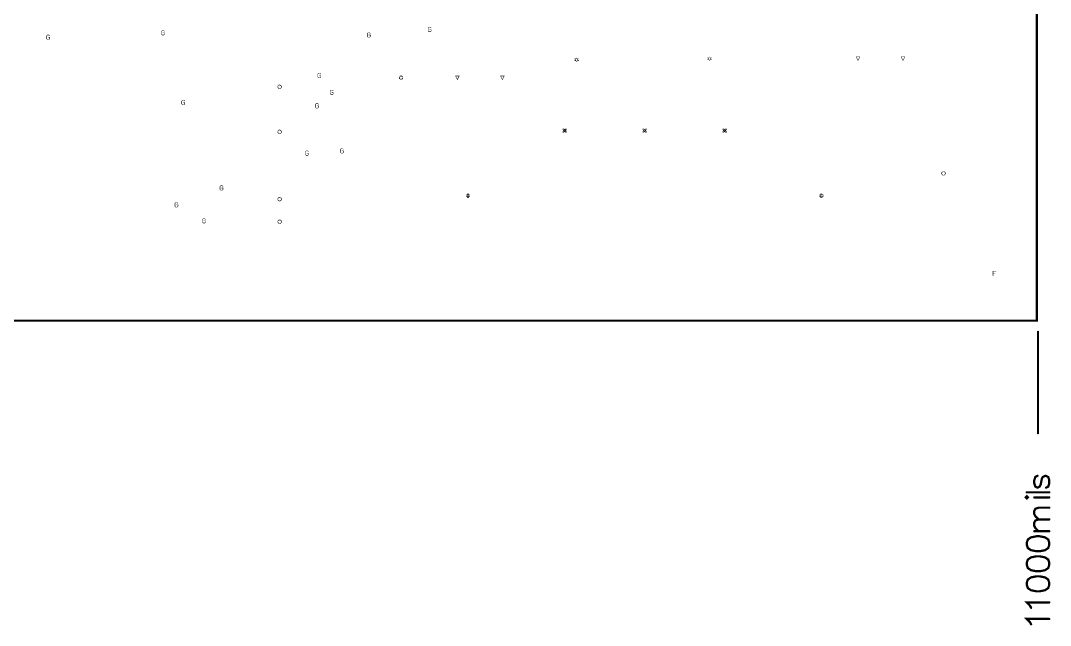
# Model space of a CAD drawing. Extents: x -9.8 to 23.3, y -7.1 to 14.3.
# Drawn here: x 6.479 to 11.055, y -1.555 to 1.134 of the extents above; entities that cross this region are included whole.
import ezdxf

# ---------------------------------------------------------------- set-up
doc = ezdxf.new("R2010")
doc.units = 0
doc.layers.add('2D_LINE_00', color=1, linetype='CONTINUOUS')

# ---------------------------------------------------------------- blocks, each defined once
blk = doc.blocks.new('SMOOTH_0$01')
at = {"const_width": 0.005}
blk.add_lwpolyline([(-0.0025, 0, 1), (0.0025, 0, 1)], format="xyb", close=True, dxfattribs=at)
blk = doc.blocks.new('DRAWING_8')
at = {"layer": '2D_LINE_00', "const_width": 0.01}
blk.add_lwpolyline([(0, 0), (0, 0.45)], dxfattribs=at)
at = {"layer": '2D_LINE_00'}
for p in [(0, 0.45), (0, 0)]:
    blk.add_blockref('SMOOTH_0$01', p, dxfattribs=at)
blk = doc.blocks.new('DRAWING_13')
at = {"layer": '2D_LINE_00', "const_width": 0.01}
blk.add_lwpolyline([(0, 0), (11.23, 0), (11.23, 7.4)], dxfattribs=at)
at = {"layer": '2D_LINE_00'}
blk.add_blockref('SMOOTH_0$01', (11.23, 0), dxfattribs=at)
blk = doc.blocks.new('DRAWING_28')
at = {"layer": '2D_LINE_00', "const_width": 0.01}
blk.add_lwpolyline([(0, 0), (-0.00476, 0.00952), (-0.01904, 0.0238), (0.08094, 0.0238)], dxfattribs=at)
at = {"layer": '2D_LINE_00'}
for p in [(-0.01904, 0.0238), (-0.00476, 0.00952), (0, 0), (0.08094, 0.0238)]:
    blk.add_blockref('SMOOTH_0$01', p, dxfattribs=at)
blk = doc.blocks.new('DRAWING_29')
at = {"layer": '2D_LINE_00', "const_width": 0.01}
blk.add_lwpolyline([(0, 0), (-0.00476, 0.00952), (-0.01904, 0.0238), (0.08094, 0.0238)], dxfattribs=at)
at = {"layer": '2D_LINE_00'}
for p in [(-0.01904, 0.0238), (-0.00476, 0.00952), (0, 0), (0.08094, 0.0238)]:
    blk.add_blockref('SMOOTH_0$01', p, dxfattribs=at)
blk = doc.blocks.new('DRAWING_30')
at = {"layer": '2D_LINE_00', "const_width": 0.01}
blk.add_lwpolyline([(0, 0), (0.00476, -0.01428), (0.01904, -0.0238), (0.04285, -0.02857), (0.05713, -0.02857), (0.08094, -0.0238), (0.09522, -0.01428), (0.09998, 0), (0.09998, 0.00952), (0.09522, 0.02381), (0.08094, 0.03333), (0.05713, 0.03809), (0.04285, 0.03809), (0.01904, 0.03333), (0.00476, 0.02381), (0, 0.00952), (0, 0)], dxfattribs=at)
at = {"layer": '2D_LINE_00'}
for p in [(0, 0.00952), (0, 0), (0, 0), (0.00476, 0.02381), (0.01904, 0.03333), (0.04285, 0.03809), (0.05713, 0.03809), (0.08094, 0.03333), (0.09522, 0.02381), (0.09998, 0.00952), (0.09998, 0), (0.00476, -0.01428), (0.01904, -0.0238), (0.04285, -0.02857), (0.05713, -0.02857), (0.08094, -0.0238), (0.09522, -0.01428)]:
    blk.add_blockref('SMOOTH_0$01', p, dxfattribs=at)
blk = doc.blocks.new('DRAWING_31')
at = {"layer": '2D_LINE_00', "const_width": 0.01}
blk.add_lwpolyline([(0, 0), (0.00476, -0.01428), (0.01904, -0.0238), (0.04285, -0.02857), (0.05713, -0.02857), (0.08094, -0.0238), (0.09522, -0.01428), (0.09998, 0), (0.09998, 0.00952), (0.09522, 0.0238), (0.08094, 0.03333), (0.05713, 0.03809), (0.04285, 0.03809), (0.01904, 0.03333), (0.00476, 0.0238), (0, 0.00952), (0, 0)], dxfattribs=at)
at = {"layer": '2D_LINE_00'}
for p in [(0, 0.00952), (0, 0), (0, 0), (0.00476, 0.0238), (0.01904, 0.03333), (0.04285, 0.03809), (0.05713, 0.03809), (0.08094, 0.03333), (0.09522, 0.0238), (0.09998, 0.00952), (0.09998, 0), (0.00476, -0.01428), (0.01904, -0.0238), (0.04285, -0.02857), (0.05713, -0.02857), (0.08094, -0.0238), (0.09522, -0.01428)]:
    blk.add_blockref('SMOOTH_0$01', p, dxfattribs=at)
blk = doc.blocks.new('DRAWING_32')
at = {"layer": '2D_LINE_00', "const_width": 0.01}
blk.add_lwpolyline([(0, 0), (0.00476, -0.01428), (0.01904, -0.02381), (0.04285, -0.02857), (0.05713, -0.02857), (0.08094, -0.02381), (0.09522, -0.01428), (0.09998, 0), (0.09998, 0.00952), (0.09522, 0.0238), (0.08094, 0.03332), (0.05713, 0.03808), (0.04285, 0.03808), (0.01904, 0.03332), (0.00476, 0.0238), (0, 0.00952), (0, 0)], dxfattribs=at)
at = {"layer": '2D_LINE_00'}
for p in [(0, 0.00952), (0, 0), (0, 0), (0.00476, 0.0238), (0.01904, 0.03332), (0.04285, 0.03808), (0.05713, 0.03808), (0.08094, 0.03332), (0.09522, 0.0238), (0.09998, 0.00952), (0.09998, 0), (0.00476, -0.01428), (0.01904, -0.02381), (0.04285, -0.02857), (0.05713, -0.02857), (0.08094, -0.02381), (0.09522, -0.01428)]:
    blk.add_blockref('SMOOTH_0$01', p, dxfattribs=at)
blk = doc.blocks.new('DRAWING_33')
at = {"layer": '2D_LINE_00', "const_width": 0.01}
blk.add_lwpolyline([(0, 0), (0.06665, 0)], dxfattribs=at)
at = {"layer": '2D_LINE_00'}
for p in [(0, 0), (0.06665, 0)]:
    blk.add_blockref('SMOOTH_0$01', p, dxfattribs=at)
blk = doc.blocks.new('DRAWING_34')
at = {"layer": '2D_LINE_00', "const_width": 0.01}
blk.add_lwpolyline([(0, 0), (-0.01428, 0.01428), (-0.01904, 0.0238), (-0.01904, 0.03809), (-0.01428, 0.04761), (0, 0.05237), (0.04761, 0.05237)], dxfattribs=at)
at = {"layer": '2D_LINE_00'}
for p in [(-0.01428, 0.04761), (0, 0.05237), (0.04761, 0.05237), (-0.01904, 0.03809), (-0.01904, 0.0238), (-0.01428, 0.01428), (0, 0)]:
    blk.add_blockref('SMOOTH_0$01', p, dxfattribs=at)
blk = doc.blocks.new('DRAWING_35')
at = {"layer": '2D_LINE_00', "const_width": 0.01}
blk.add_lwpolyline([(0, 0), (-0.01428, 0.01428), (-0.01904, 0.02381), (-0.01904, 0.03809), (-0.01428, 0.04761), (0, 0.05237), (0.04761, 0.05237)], dxfattribs=at)
at = {"layer": '2D_LINE_00'}
for p in [(-0.01428, 0.04761), (0, 0.05237), (0.04761, 0.05237), (-0.01904, 0.03809), (-0.01904, 0.02381), (-0.01428, 0.01428), (0, 0)]:
    blk.add_blockref('SMOOTH_0$01', p, dxfattribs=at)
blk = doc.blocks.new('DRAWING_36')
at = {"layer": '2D_LINE_00', "const_width": 0.01}
blk.add_lwpolyline([(0, 0), (0.00476, 0.00476), (0, 0.00953), (-0.00476, 0.00476), (0, 0)], dxfattribs=at)
at = {"layer": '2D_LINE_00'}
for p in [(-0.00476, 0.00476), (0, 0.00953), (0, 0), (0, 0), (0.00476, 0.00476)]:
    blk.add_blockref('SMOOTH_0$01', p, dxfattribs=at)
blk = doc.blocks.new('DRAWING_37')
at = {"layer": '2D_LINE_00', "const_width": 0.01}
blk.add_lwpolyline([(0, 0), (0.06665, 0)], dxfattribs=at)
at = {"layer": '2D_LINE_00'}
for p in [(0, 0), (0.06665, 0)]:
    blk.add_blockref('SMOOTH_0$01', p, dxfattribs=at)
blk = doc.blocks.new('DRAWING_38')
at = {"layer": '2D_LINE_00', "const_width": 0.01}
blk.add_lwpolyline([(0, 0), (0.09998, 0)], dxfattribs=at)
at = {"layer": '2D_LINE_00'}
for p in [(0, 0), (0.09998, 0)]:
    blk.add_blockref('SMOOTH_0$01', p, dxfattribs=at)
blk = doc.blocks.new('DRAWING_39')
at = {"layer": '2D_LINE_00', "const_width": 0.01}
blk.add_lwpolyline([(0, 0), (-0.00952, -0.00476), (-0.01428, -0.01904), (-0.01428, -0.03333), (-0.00952, -0.04761), (0, -0.05237), (0.00952, -0.04761), (0.01428, -0.03809), (0.01904, -0.01428), (0.0238, -0.00476), (0.03333, 0), (0.03809, 0), (0.04761, -0.00476), (0.05237, -0.01904), (0.05237, -0.03333), (0.04761, -0.04761), (0.03809, -0.05237)], dxfattribs=at)
at = {"layer": '2D_LINE_00'}
for p in [(-0.00952, -0.00476), (0, 0), (0.0238, -0.00476), (0.03333, 0), (0.03809, 0), (0.04761, -0.00476), (-0.01428, -0.01904), (-0.01428, -0.03333), (-0.00952, -0.04761), (0.00952, -0.04761), (0.01428, -0.03809), (0.01904, -0.01428), (0.04761, -0.04761), (0.05237, -0.01904), (0.05237, -0.03333), (0, -0.05237), (0.03809, -0.05237)]:
    blk.add_blockref('SMOOTH_0$01', p, dxfattribs=at)
blk = doc.blocks.new('SMOOTH_0$002')
at = {"const_width": 0.001}
blk.add_lwpolyline([(-0.0005, 0, 1), (0.0005, 0, 1)], format="xyb", close=True, dxfattribs=at)
blk = doc.blocks.new('DRAWING_3482')
at = {"layer": '2D_LINE_00', "const_width": 0.002}
blk.add_lwpolyline([(0, 0), (0, -0.004), (0.008, -0.004), (0.008, 0), (0.012, 0), (0.012, 0.008), (0.008, 0.008), (0.008, 0.012), (0, 0.012), (0, 0.008), (-0.004, 0.008), (-0.004, 0), (0, 0)], dxfattribs=at)
at = {"layer": '2D_LINE_00'}
for p in [(-0.004, 0.008), (-0.004, 0), (0, 0.012), (0, 0.008), (0, 0), (0, 0), (0.008, 0.012), (0.008, 0.008), (0.008, 0), (0.012, 0.008), (0.012, 0), (0, -0.004), (0.008, -0.004)]:
    blk.add_blockref('SMOOTH_0$002', p, dxfattribs=at)
blk = doc.blocks.new('DRAWING_3549')
at = {"layer": '2D_LINE_00', "const_width": 0.002}
blk.add_lwpolyline([(0, 0), (0, -0.004), (0.008, -0.004), (0.008, 0), (0.012, 0), (0.012, 0.008), (0.008, 0.008), (0.008, 0.012), (0, 0.012), (0, 0.008), (-0.004, 0.008), (-0.004, 0), (0, 0)], dxfattribs=at)
at = {"layer": '2D_LINE_00'}
for p in [(-0.004, 0.008), (-0.004, 0), (0, 0.012), (0, 0.008), (0, 0), (0, 0), (0.008, 0.012), (0.008, 0.008), (0.008, 0), (0.012, 0.008), (0.012, 0), (0, -0.004), (0.008, -0.004)]:
    blk.add_blockref('SMOOTH_0$002', p, dxfattribs=at)
blk = doc.blocks.new('DRAWING_3550')
at = {"layer": '2D_LINE_00', "const_width": 0.002}
blk.add_lwpolyline([(0, 0), (0, -0.002), (0.004, -0.002), (0.004, 0), (0.006, 0), (0.006, 0.004), (0.004, 0.004), (0.004, 0.006), (0, 0.006), (0, 0.004), (-0.002, 0.004), (-0.002, 0), (0, 0)], dxfattribs=at)
at = {"layer": '2D_LINE_00'}
for p in [(-0.002, 0.004), (-0.002, 0), (0, 0.006), (0, 0.004), (0, 0), (0, 0), (0.004, 0.006), (0.004, 0.004), (0.004, 0), (0.006, 0.004), (0.006, 0), (0, -0.002), (0.004, -0.002)]:
    blk.add_blockref('SMOOTH_0$002', p, dxfattribs=at)
blk = doc.blocks.new('DRAWING_3551')
at = {"layer": '2D_LINE_00', "const_width": 0.002}
blk.add_lwpolyline([(0, 0), (0, -0.004), (0.008, -0.004), (0.008, 0), (0.012, 0), (0.012, 0.008), (0.008, 0.008), (0.008, 0.012), (0, 0.012), (0, 0.008), (-0.004, 0.008), (-0.004, 0), (0, 0)], dxfattribs=at)
at = {"layer": '2D_LINE_00'}
for p in [(-0.004, 0.008), (-0.004, 0), (0, 0.012), (0, 0.008), (0, 0), (0, 0), (0.008, 0.012), (0.008, 0.008), (0.008, 0), (0.012, 0.008), (0.012, 0), (0, -0.004), (0.008, -0.004)]:
    blk.add_blockref('SMOOTH_0$002', p, dxfattribs=at)
blk = doc.blocks.new('DRAWING_3552')
at = {"layer": '2D_LINE_00', "const_width": 0.002}
blk.add_lwpolyline([(0, 0), (0, -0.002), (0.004, -0.002), (0.004, 0), (0.006, 0), (0.006, 0.004), (0.004, 0.004), (0.004, 0.006), (0, 0.006), (0, 0.004), (-0.002, 0.004), (-0.002, 0), (0, 0)], dxfattribs=at)
at = {"layer": '2D_LINE_00'}
for p in [(-0.002, 0.004), (-0.002, 0), (0, 0.006), (0, 0.004), (0, 0), (0, 0), (0.004, 0.006), (0.004, 0.004), (0.004, 0), (0.006, 0.004), (0.006, 0), (0, -0.002), (0.004, -0.002)]:
    blk.add_blockref('SMOOTH_0$002', p, dxfattribs=at)
blk = doc.blocks.new('DRAWING_3553')
at = {"layer": '2D_LINE_00', "const_width": 0.002}
blk.add_lwpolyline([(0, 0), (0.004, 0), (0.008, 0.004), (0.012, 0), (0.016, 0), (0.016, 0.004), (0.012, 0.008), (0.016, 0.012), (0.016, 0.016), (0.012, 0.016), (0.008, 0.012), (0.004, 0.016), (0, 0.016), (0, 0.012), (0.004, 0.008), (0, 0.004), (0, 0)], dxfattribs=at)
at = {"layer": '2D_LINE_00'}
for p in [(0, 0.016), (0, 0.012), (0, 0.004), (0, 0), (0, 0), (0.004, 0.016), (0.004, 0.008), (0.004, 0), (0.008, 0.012), (0.008, 0.004), (0.012, 0.016), (0.012, 0.008), (0.012, 0), (0.016, 0.016), (0.016, 0.012), (0.016, 0.004), (0.016, 0)]:
    blk.add_blockref('SMOOTH_0$002', p, dxfattribs=at)
blk = doc.blocks.new('DRAWING_3554')
at = {"layer": '2D_LINE_00', "const_width": 0.002}
blk.add_lwpolyline([(0, 0), (0.002, 0), (0.004, 0.002), (0.006, 0), (0.008, 0), (0.008, 0.002), (0.006, 0.004), (0.008, 0.006), (0.008, 0.008), (0.006, 0.008), (0.004, 0.006), (0.002, 0.008), (0, 0.008), (0, 0.006), (0.002, 0.004), (0, 0.002), (0, 0)], dxfattribs=at)
at = {"layer": '2D_LINE_00'}
for p in [(0, 0.008), (0, 0.006), (0, 0.002), (0, 0), (0, 0), (0.002, 0.008), (0.002, 0.004), (0.002, 0), (0.004, 0.006), (0.004, 0.002), (0.006, 0.008), (0.006, 0.004), (0.006, 0), (0.008, 0.008), (0.008, 0.006), (0.008, 0.002), (0.008, 0)]:
    blk.add_blockref('SMOOTH_0$002', p, dxfattribs=at)
blk = doc.blocks.new('DRAWING_3555')
at = {"layer": '2D_LINE_00', "const_width": 0.002}
blk.add_lwpolyline([(0, 0), (0.004, 0), (0.008, 0.004), (0.012, 0), (0.016, 0), (0.016, 0.004), (0.012, 0.008), (0.016, 0.012), (0.016, 0.016), (0.012, 0.016), (0.008, 0.012), (0.004, 0.016), (0, 0.016), (0, 0.012), (0.004, 0.008), (0, 0.004), (0, 0)], dxfattribs=at)
at = {"layer": '2D_LINE_00'}
for p in [(0, 0.016), (0, 0.012), (0, 0.004), (0, 0), (0, 0), (0.004, 0.016), (0.004, 0.008), (0.004, 0), (0.008, 0.012), (0.008, 0.004), (0.012, 0.016), (0.012, 0.008), (0.012, 0), (0.016, 0.016), (0.016, 0.012), (0.016, 0.004), (0.016, 0)]:
    blk.add_blockref('SMOOTH_0$002', p, dxfattribs=at)
blk = doc.blocks.new('DRAWING_3556')
at = {"layer": '2D_LINE_00', "const_width": 0.002}
blk.add_lwpolyline([(0, 0), (0.002, 0), (0.004, 0.002), (0.006, 0), (0.008, 0), (0.008, 0.002), (0.006, 0.004), (0.008, 0.006), (0.008, 0.008), (0.006, 0.008), (0.004, 0.006), (0.002, 0.008), (0, 0.008), (0, 0.006), (0.002, 0.004), (0, 0.002), (0, 0)], dxfattribs=at)
at = {"layer": '2D_LINE_00'}
for p in [(0, 0.008), (0, 0.006), (0, 0.002), (0, 0), (0, 0), (0.002, 0.008), (0.002, 0.004), (0.002, 0), (0.004, 0.006), (0.004, 0.002), (0.006, 0.008), (0.006, 0.004), (0.006, 0), (0.008, 0.008), (0.008, 0.006), (0.008, 0.002), (0.008, 0)]:
    blk.add_blockref('SMOOTH_0$002', p, dxfattribs=at)
blk = doc.blocks.new('DRAWING_3557')
at = {"layer": '2D_LINE_00', "const_width": 0.002}
blk.add_lwpolyline([(0, 0), (0.004, 0), (0.008, 0.004), (0.012, 0), (0.016, 0), (0.016, 0.004), (0.012, 0.008), (0.016, 0.012), (0.016, 0.016), (0.012, 0.016), (0.008, 0.012), (0.004, 0.016), (0, 0.016), (0, 0.012), (0.004, 0.008), (0, 0.004), (0, 0)], dxfattribs=at)
at = {"layer": '2D_LINE_00'}
for p in [(0, 0.016), (0, 0.012), (0, 0.004), (0, 0), (0, 0), (0.004, 0.016), (0.004, 0.008), (0.004, 0), (0.008, 0.012), (0.008, 0.004), (0.012, 0.016), (0.012, 0.008), (0.012, 0), (0.016, 0.016), (0.016, 0.012), (0.016, 0.004), (0.016, 0)]:
    blk.add_blockref('SMOOTH_0$002', p, dxfattribs=at)
blk = doc.blocks.new('DRAWING_3558')
at = {"layer": '2D_LINE_00', "const_width": 0.002}
blk.add_lwpolyline([(0, 0), (0.002, 0), (0.004, 0.002), (0.006, 0), (0.008, 0), (0.008, 0.002), (0.006, 0.004), (0.008, 0.006), (0.008, 0.008), (0.006, 0.008), (0.004, 0.006), (0.002, 0.008), (0, 0.008), (0, 0.006), (0.002, 0.004), (0, 0.002), (0, 0)], dxfattribs=at)
at = {"layer": '2D_LINE_00'}
for p in [(0, 0.008), (0, 0.006), (0, 0.002), (0, 0), (0, 0), (0.002, 0.008), (0.002, 0.004), (0.002, 0), (0.004, 0.006), (0.004, 0.002), (0.006, 0.008), (0.006, 0.004), (0.006, 0), (0.008, 0.008), (0.008, 0.006), (0.008, 0.002), (0.008, 0)]:
    blk.add_blockref('SMOOTH_0$002', p, dxfattribs=at)
blk = doc.blocks.new('DRAWING_3567')
at = {"layer": '2D_LINE_00', "const_width": 0.002}
blk.add_lwpolyline([(0, 0), (-0.008, 0.016), (0.008, 0.016), (0, 0)], dxfattribs=at)
at = {"layer": '2D_LINE_00'}
for p in [(-0.008, 0.016), (0, 0), (0, 0), (0.008, 0.016)]:
    blk.add_blockref('SMOOTH_0$002', p, dxfattribs=at)
blk = doc.blocks.new('DRAWING_3568')
at = {"layer": '2D_LINE_00', "const_width": 0.002}
blk.add_lwpolyline([(0, 0), (-0.008, 0.016), (0.008, 0.016), (0, 0)], dxfattribs=at)
at = {"layer": '2D_LINE_00'}
for p in [(-0.008, 0.016), (0, 0), (0, 0), (0.008, 0.016)]:
    blk.add_blockref('SMOOTH_0$002', p, dxfattribs=at)
blk = doc.blocks.new('DRAWING_3605')
at = {"layer": '2D_LINE_00', "const_width": 0.002}
blk.add_lwpolyline([(0, 0), (0.004, 0.004), (0.008, 0.004), (0.004, 0.008), (0.008, 0.012), (0.004, 0.012), (0, 0.016), (-0.004, 0.012), (-0.008, 0.012), (-0.004, 0.008), (-0.008, 0.004), (-0.004, 0.004), (0, 0)], dxfattribs=at)
at = {"layer": '2D_LINE_00'}
for p in [(-0.008, 0.012), (-0.008, 0.004), (-0.004, 0.012), (-0.004, 0.008), (-0.004, 0.004), (0, 0.016), (0, 0), (0, 0), (0.004, 0.012), (0.004, 0.008), (0.004, 0.004), (0.008, 0.012), (0.008, 0.004)]:
    blk.add_blockref('SMOOTH_0$002', p, dxfattribs=at)
blk = doc.blocks.new('DRAWING_3606')
at = {"layer": '2D_LINE_00', "const_width": 0.002}
blk.add_lwpolyline([(0, 0), (0.004, 0.004), (0.008, 0.004), (0.004, 0.008), (0.008, 0.012), (0.004, 0.012), (0, 0.016), (-0.004, 0.012), (-0.008, 0.012), (-0.004, 0.008), (-0.008, 0.004), (-0.004, 0.004), (0, 0)], dxfattribs=at)
at = {"layer": '2D_LINE_00'}
for p in [(-0.008, 0.012), (-0.008, 0.004), (-0.004, 0.012), (-0.004, 0.008), (-0.004, 0.004), (0, 0.016), (0, 0), (0, 0), (0.004, 0.012), (0.004, 0.008), (0.004, 0.004), (0.008, 0.012), (0.008, 0.004)]:
    blk.add_blockref('SMOOTH_0$002', p, dxfattribs=at)
blk = doc.blocks.new('DRAWING_3618')
at = {"layer": '2D_LINE_00', "const_width": 0.002}
blk.add_lwpolyline([(0, 0), (-0.01333, 0), (-0.01333, -0.00999), (-0.00666, -0.00999), (-0.01333, -0.00999), (-0.01333, -0.01999)], dxfattribs=at)
at = {"layer": '2D_LINE_00'}
for p in [(-0.01333, 0), (0, 0), (-0.01333, -0.00999), (-0.01333, -0.00999), (-0.01333, -0.01999), (-0.00666, -0.00999)]:
    blk.add_blockref('SMOOTH_0$002', p, dxfattribs=at)
blk = doc.blocks.new('DRAWING_3658')
at = {"layer": '2D_LINE_00', "const_width": 0.002}
blk.add_lwpolyline([(0, 0), (-0.008, 0.016), (0.008, 0.016), (0, 0)], dxfattribs=at)
at = {"layer": '2D_LINE_00'}
for p in [(-0.008, 0.016), (0, 0), (0, 0), (0.008, 0.016)]:
    blk.add_blockref('SMOOTH_0$002', p, dxfattribs=at)
blk = doc.blocks.new('DRAWING_3659')
at = {"layer": '2D_LINE_00', "const_width": 0.002}
blk.add_lwpolyline([(0, 0), (-0.008, 0.016), (0.008, 0.016), (0, 0)], dxfattribs=at)
at = {"layer": '2D_LINE_00'}
for p in [(-0.008, 0.016), (0, 0), (0, 0), (0.008, 0.016)]:
    blk.add_blockref('SMOOTH_0$002', p, dxfattribs=at)
blk = doc.blocks.new('DRAWING_3681')
at = {"layer": '2D_LINE_00', "const_width": 0.002}
blk.add_lwpolyline([(0, 0), (0, -0.004), (0.008, -0.004), (0.008, 0), (0.012, 0), (0.012, 0.008), (0.008, 0.008), (0.008, 0.012), (0, 0.012), (0, 0.008), (-0.004, 0.008), (-0.004, 0), (0, 0)], dxfattribs=at)
at = {"layer": '2D_LINE_00'}
for p in [(-0.004, 0.008), (-0.004, 0), (0, 0.012), (0, 0.008), (0, 0), (0, 0), (0.008, 0.012), (0.008, 0.008), (0.008, 0), (0.012, 0.008), (0.012, 0), (0, -0.004), (0.008, -0.004)]:
    blk.add_blockref('SMOOTH_0$002', p, dxfattribs=at)
blk = doc.blocks.new('DRAWING_3704')
at = {"layer": '2D_LINE_00', "const_width": 0.002}
blk.add_lwpolyline([(0, 0), (-0.00333, 0.00333), (-0.01, 0.00333), (-0.01333, 0), (-0.01333, -0.01333), (-0.01, -0.01666), (-0.00333, -0.01666), (0, -0.01333), (0, -0.00666), (-0.00667, -0.00666)], dxfattribs=at)
at = {"layer": '2D_LINE_00'}
for p in [(-0.01333, 0), (-0.01, 0.00333), (-0.00333, 0.00333), (0, 0), (-0.01333, -0.01333), (-0.01, -0.01666), (-0.00667, -0.00666), (-0.00333, -0.01666), (0, -0.00666), (0, -0.01333)]:
    blk.add_blockref('SMOOTH_0$002', p, dxfattribs=at)
blk = doc.blocks.new('DRAWING_3874')
at = {"layer": '2D_LINE_00', "const_width": 0.002}
blk.add_lwpolyline([(0, 0), (-0.00333, 0.00333), (-0.01, 0.00333), (-0.01333, 0), (-0.01333, -0.01333), (-0.01, -0.01666), (-0.00333, -0.01666), (0, -0.01333), (0, -0.00666), (-0.00667, -0.00666)], dxfattribs=at)
at = {"layer": '2D_LINE_00'}
for p in [(-0.01333, 0), (-0.01, 0.00333), (-0.00333, 0.00333), (0, 0), (-0.01333, -0.01333), (-0.01, -0.01666), (-0.00667, -0.00666), (-0.00333, -0.01666), (0, -0.00666), (0, -0.01333)]:
    blk.add_blockref('SMOOTH_0$002', p, dxfattribs=at)
blk = doc.blocks.new('DRAWING_3876')
at = {"layer": '2D_LINE_00', "const_width": 0.002}
blk.add_lwpolyline([(0, 0), (-0.00333, 0.00333), (-0.01, 0.00333), (-0.01333, 0), (-0.01333, -0.01333), (-0.01, -0.01666), (-0.00333, -0.01666), (0, -0.01333), (0, -0.00666), (-0.00667, -0.00666)], dxfattribs=at)
at = {"layer": '2D_LINE_00'}
for p in [(-0.01333, 0), (-0.01, 0.00333), (-0.00333, 0.00333), (0, 0), (-0.01333, -0.01333), (-0.01, -0.01666), (-0.00667, -0.00666), (-0.00333, -0.01666), (0, -0.00666), (0, -0.01333)]:
    blk.add_blockref('SMOOTH_0$002', p, dxfattribs=at)
blk = doc.blocks.new('DRAWING_3878')
at = {"layer": '2D_LINE_00', "const_width": 0.002}
blk.add_lwpolyline([(0, 0), (-0.00333, 0.00333), (-0.01, 0.00333), (-0.01333, 0), (-0.01333, -0.01333), (-0.01, -0.01666), (-0.00333, -0.01666), (0, -0.01333), (0, -0.00666), (-0.00667, -0.00666)], dxfattribs=at)
at = {"layer": '2D_LINE_00'}
for p in [(-0.01333, 0), (-0.01, 0.00333), (-0.00333, 0.00333), (0, 0), (-0.01333, -0.01333), (-0.01, -0.01666), (-0.00667, -0.00666), (-0.00333, -0.01666), (0, -0.00666), (0, -0.01333)]:
    blk.add_blockref('SMOOTH_0$002', p, dxfattribs=at)
blk = doc.blocks.new('DRAWING_3883')
at = {"layer": '2D_LINE_00', "const_width": 0.002}
blk.add_lwpolyline([(0, 0), (-0.00333, 0.00333), (-0.01, 0.00333), (-0.01333, 0), (-0.01333, -0.01333), (-0.01, -0.01666), (-0.00333, -0.01666), (0, -0.01333), (0, -0.00666), (-0.00667, -0.00666)], dxfattribs=at)
at = {"layer": '2D_LINE_00'}
for p in [(-0.01333, 0), (-0.01, 0.00333), (-0.00333, 0.00333), (0, 0), (-0.01333, -0.01333), (-0.01, -0.01666), (-0.00667, -0.00666), (-0.00333, -0.01666), (0, -0.00666), (0, -0.01333)]:
    blk.add_blockref('SMOOTH_0$002', p, dxfattribs=at)
blk = doc.blocks.new('DRAWING_3889')
at = {"layer": '2D_LINE_00', "const_width": 0.002}
blk.add_lwpolyline([(0, 0), (-0.00333, 0.00333), (-0.01, 0.00333), (-0.01333, 0), (-0.01333, -0.01333), (-0.01, -0.01666), (-0.00333, -0.01666), (0, -0.01333), (0, -0.00666), (-0.00667, -0.00666)], dxfattribs=at)
at = {"layer": '2D_LINE_00'}
for p in [(-0.01333, 0), (-0.01, 0.00333), (-0.00333, 0.00333), (0, 0), (-0.01333, -0.01333), (-0.01, -0.01666), (-0.00667, -0.00666), (-0.00333, -0.01666), (0, -0.00666), (0, -0.01333)]:
    blk.add_blockref('SMOOTH_0$002', p, dxfattribs=at)
blk = doc.blocks.new('DRAWING_3945')
at = {"layer": '2D_LINE_00', "const_width": 0.002}
blk.add_lwpolyline([(0, 0), (-0.00333, 0.00333), (-0.01, 0.00333), (-0.01333, 0), (-0.01333, -0.01333), (-0.01, -0.01666), (-0.00333, -0.01666), (0, -0.01333), (0, -0.00666), (-0.00667, -0.00666)], dxfattribs=at)
at = {"layer": '2D_LINE_00'}
for p in [(-0.01333, 0), (-0.01, 0.00333), (-0.00333, 0.00333), (0, 0), (-0.01333, -0.01333), (-0.01, -0.01666), (-0.00667, -0.00666), (-0.00333, -0.01666), (0, -0.00666), (0, -0.01333)]:
    blk.add_blockref('SMOOTH_0$002', p, dxfattribs=at)
blk = doc.blocks.new('DRAWING_3947')
at = {"layer": '2D_LINE_00', "const_width": 0.002}
blk.add_lwpolyline([(0, 0), (-0.00333, 0.00333), (-0.01, 0.00333), (-0.01333, 0), (-0.01333, -0.01333), (-0.01, -0.01666), (-0.00333, -0.01666), (0, -0.01333), (0, -0.00666), (-0.00667, -0.00666)], dxfattribs=at)
at = {"layer": '2D_LINE_00'}
for p in [(-0.01333, 0), (-0.01, 0.00333), (-0.00333, 0.00333), (0, 0), (-0.01333, -0.01333), (-0.01, -0.01666), (-0.00667, -0.00666), (-0.00333, -0.01666), (0, -0.00666), (0, -0.01333)]:
    blk.add_blockref('SMOOTH_0$002', p, dxfattribs=at)
blk = doc.blocks.new('DRAWING_3949')
at = {"layer": '2D_LINE_00', "const_width": 0.002}
blk.add_lwpolyline([(0, 0), (-0.00333, 0.00333), (-0.01, 0.00333), (-0.01333, 0), (-0.01333, -0.01333), (-0.01, -0.01666), (-0.00333, -0.01666), (0, -0.01333), (0, -0.00666), (-0.00667, -0.00666)], dxfattribs=at)
at = {"layer": '2D_LINE_00'}
for p in [(-0.01333, 0), (-0.01, 0.00333), (-0.00333, 0.00333), (0, 0), (-0.01333, -0.01333), (-0.01, -0.01666), (-0.00667, -0.00666), (-0.00333, -0.01666), (0, -0.00666), (0, -0.01333)]:
    blk.add_blockref('SMOOTH_0$002', p, dxfattribs=at)
blk = doc.blocks.new('DRAWING_3951')
at = {"layer": '2D_LINE_00', "const_width": 0.002}
blk.add_lwpolyline([(0, 0), (-0.00333, 0.00333), (-0.01, 0.00333), (-0.01333, 0), (-0.01333, -0.01333), (-0.01, -0.01666), (-0.00333, -0.01666), (0, -0.01333), (0, -0.00666), (-0.00667, -0.00666)], dxfattribs=at)
at = {"layer": '2D_LINE_00'}
for p in [(-0.01333, 0), (-0.01, 0.00333), (-0.00333, 0.00333), (0, 0), (-0.01333, -0.01333), (-0.01, -0.01666), (-0.00667, -0.00666), (-0.00333, -0.01666), (0, -0.00666), (0, -0.01333)]:
    blk.add_blockref('SMOOTH_0$002', p, dxfattribs=at)
blk = doc.blocks.new('DRAWING_3953')
at = {"layer": '2D_LINE_00', "const_width": 0.002}
blk.add_lwpolyline([(0, 0), (-0.00333, 0.00333), (-0.01, 0.00333), (-0.01333, 0), (-0.01333, -0.01333), (-0.01, -0.01666), (-0.00333, -0.01666), (0, -0.01333), (0, -0.00666), (-0.00667, -0.00666)], dxfattribs=at)
at = {"layer": '2D_LINE_00'}
for p in [(-0.01333, 0), (-0.01, 0.00333), (-0.00333, 0.00333), (0, 0), (-0.01333, -0.01333), (-0.01, -0.01666), (-0.00667, -0.00666), (-0.00333, -0.01666), (0, -0.00666), (0, -0.01333)]:
    blk.add_blockref('SMOOTH_0$002', p, dxfattribs=at)
blk = doc.blocks.new('DRAWING_3955')
at = {"layer": '2D_LINE_00', "const_width": 0.002}
blk.add_lwpolyline([(0, 0), (-0.00333, 0.00333), (-0.01, 0.00333), (-0.01333, 0), (-0.01333, -0.01333), (-0.01, -0.01666), (-0.00333, -0.01666), (0, -0.01333), (0, -0.00666), (-0.00667, -0.00666)], dxfattribs=at)
at = {"layer": '2D_LINE_00'}
for p in [(-0.01333, 0), (-0.01, 0.00333), (-0.00333, 0.00333), (0, 0), (-0.01333, -0.01333), (-0.01, -0.01666), (-0.00667, -0.00666), (-0.00333, -0.01666), (0, -0.00666), (0, -0.01333)]:
    blk.add_blockref('SMOOTH_0$002', p, dxfattribs=at)
blk = doc.blocks.new('DRAWING_3957')
at = {"layer": '2D_LINE_00', "const_width": 0.002}
blk.add_lwpolyline([(0, 0), (-0.00333, 0.00333), (-0.01, 0.00333), (-0.01333, 0), (-0.01333, -0.01333), (-0.01, -0.01666), (-0.00333, -0.01666), (0, -0.01333), (0, -0.00666), (-0.00666, -0.00666)], dxfattribs=at)
at = {"layer": '2D_LINE_00'}
for p in [(-0.01333, 0), (-0.01, 0.00333), (-0.00333, 0.00333), (0, 0), (-0.01333, -0.01333), (-0.01, -0.01666), (-0.00666, -0.00666), (-0.00333, -0.01666), (0, -0.00666), (0, -0.01333)]:
    blk.add_blockref('SMOOTH_0$002', p, dxfattribs=at)
blk = doc.blocks.new('DRAWING_4148')
at = {"layer": '2D_LINE_00', "const_width": 0.00267}
blk.add_lwpolyline([(0, 0, 1), (0.016, 0, 1)], format="xyb", close=True, dxfattribs=at)
blk = doc.blocks.new('DRAWING_4149')
at = {"layer": '2D_LINE_00', "const_width": 0.00267}
blk.add_lwpolyline([(0, 0, 1), (0.016, 0, 1)], format="xyb", close=True, dxfattribs=at)
blk = doc.blocks.new('DRAWING_4150')
at = {"layer": '2D_LINE_00', "const_width": 0.00267}
blk.add_lwpolyline([(0, 0, 1), (0.016, 0, 1)], format="xyb", close=True, dxfattribs=at)
blk = doc.blocks.new('DRAWING_4151')
at = {"layer": '2D_LINE_00', "const_width": 0.00267}
blk.add_lwpolyline([(0, 0, 1), (0.016, 0, 1)], format="xyb", close=True, dxfattribs=at)

msp = doc.modelspace()

# ---------------------------------------------------------------- block references
for name, p in [('DRAWING_13', (-0.235, -0.2)), ('DRAWING_3957', (8.30333, 1.10166)), ('DRAWING_3883', (6.60833, 1.06666)), ('DRAWING_3878', (7.11833, 1.08666)), ('DRAWING_3955', (8.03333, 1.07666)), ('DRAWING_3606', (8.94972, 0.952)), ('DRAWING_3605', (9.54028, 0.957)), ('DRAWING_3567', (10.2, 0.957)), ('DRAWING_3568', (10.4, 0.957)), ('DRAWING_3953', (7.81333, 0.89666)), ('DRAWING_3681', (8.166, 0.876)), ('DRAWING_3658', (8.42, 0.872)), ('DRAWING_3659', (8.62, 0.872)), ('DRAWING_4151', (7.622, 0.84)), ('DRAWING_3951', (7.86833, 0.82166)), ('DRAWING_3876', (7.20833, 0.77666)), ('DRAWING_3949', (7.80333, 0.76166)), ('DRAWING_4150', (7.622, 0.64)), ('DRAWING_3557', (8.88922, 0.637)), ('DRAWING_3558', (8.89322, 0.641)), ('DRAWING_3553', (9.24422, 0.637)), ('DRAWING_3554', (9.24822, 0.641)), ('DRAWING_3555', (9.59922, 0.637)), ('DRAWING_3556', (9.60322, 0.641)), ('DRAWING_3945', (7.75833, 0.55166)), ('DRAWING_3947', (7.91333, 0.56166)), ('DRAWING_3482', (10.576, 0.451)), ('DRAWING_3704', (7.37833, 0.39666)), ('DRAWING_3874', (7.17833, 0.32166)), ('DRAWING_4149', (7.622, 0.34)), ('DRAWING_3549', (8.46322, 0.351)), ('DRAWING_3550', (8.46522, 0.353)), ('DRAWING_3551', (10.03322, 0.351)), ('DRAWING_3552', (10.03522, 0.353)), ('DRAWING_3889', (7.30033, 0.25066)), ('DRAWING_4148', (7.622, 0.24)), ('DRAWING_3618', (10.81333, 0.01999)), ('DRAWING_8', (11, -0.7)), ('DRAWING_39', (10.99763, -0.89014)), ('DRAWING_38', (10.95002, -0.96346)), ('DRAWING_36', (10.95002, -0.9906)), ('DRAWING_37', (10.98335, -0.98584)), ('DRAWING_35', (11.00239, -1.08391)), ('DRAWING_34', (11.00239, -1.13628)), ('DRAWING_33', (10.98335, -1.13628)), ('DRAWING_32', (10.95002, -1.19674)), ('DRAWING_31', (10.95002, -1.28577)), ('DRAWING_30', (10.95002, -1.3748)), ('DRAWING_29', (10.96906, -1.47668)), ('DRAWING_28', (10.96906, -1.55))]:
    msp.add_blockref(name, p)

doc.saveas('drawing.dxf')
